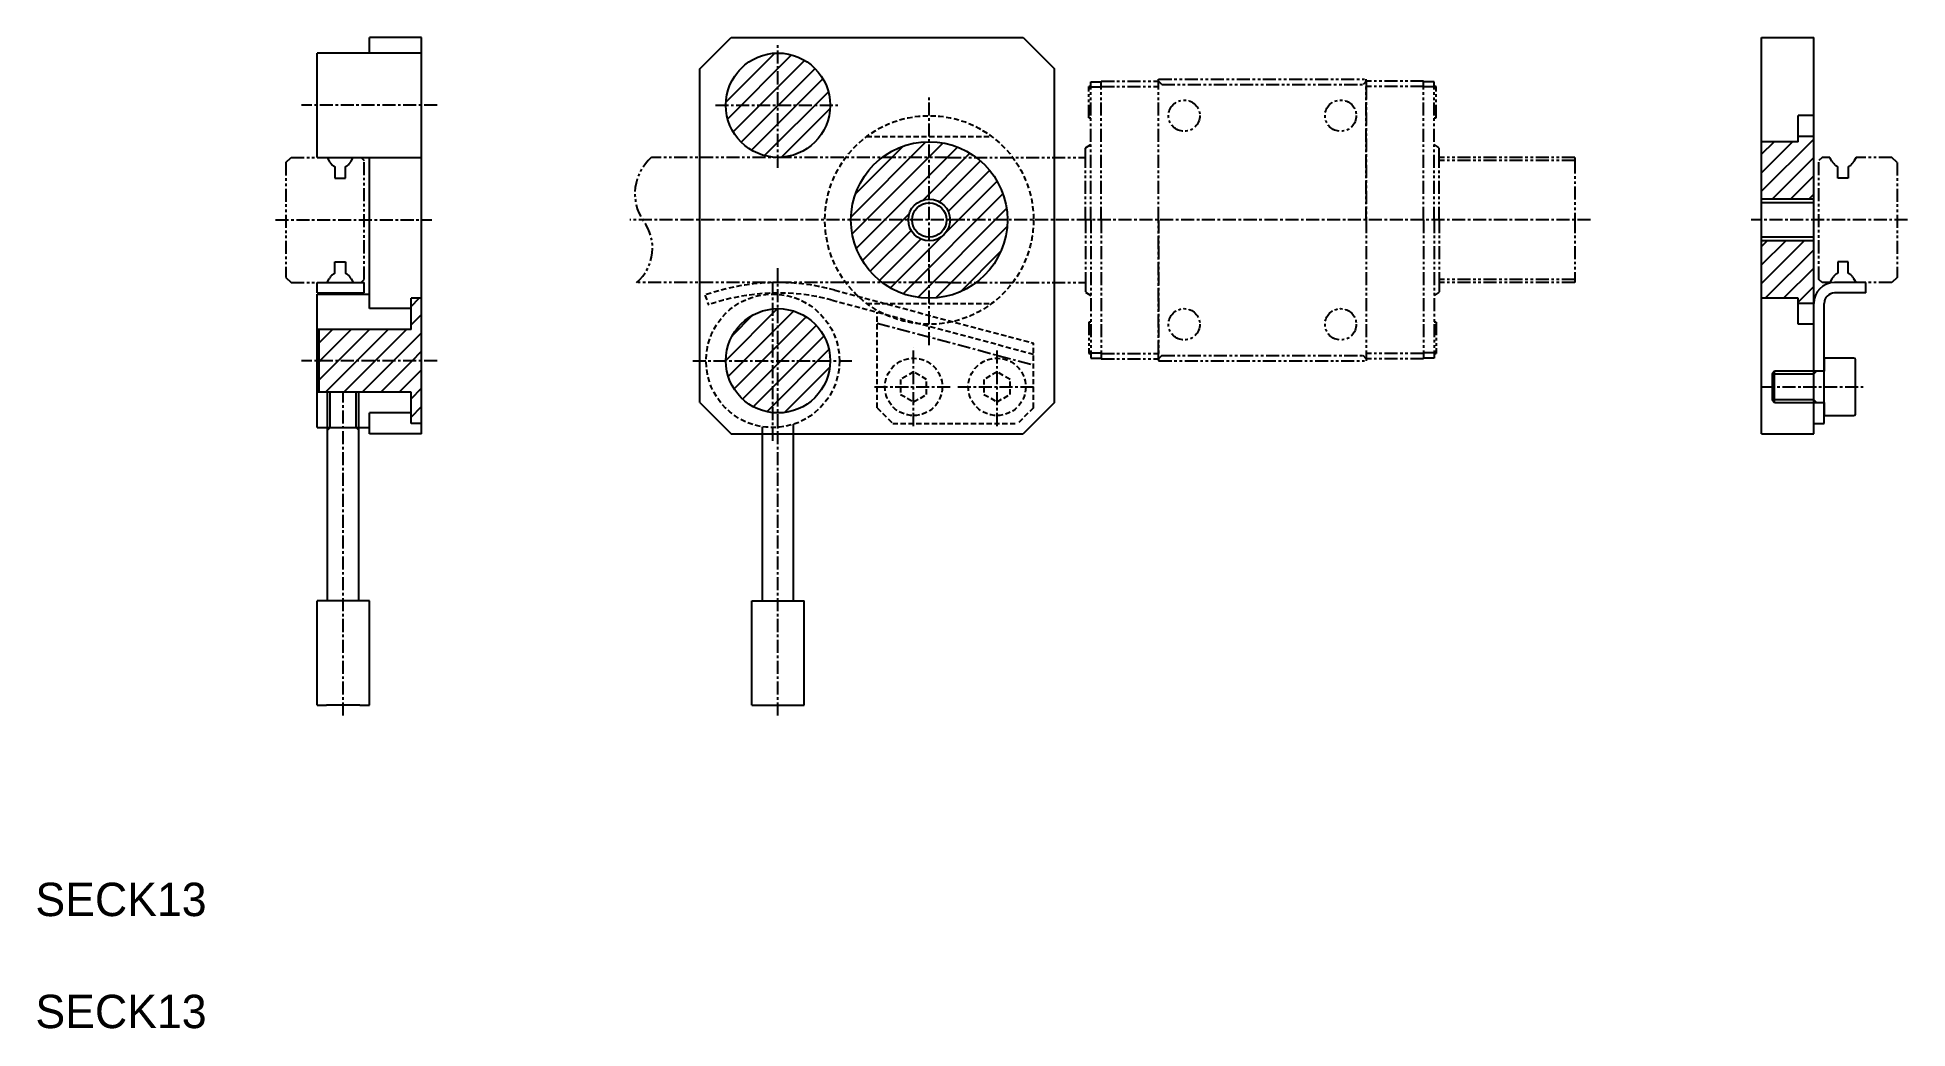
# Model space of a CAD drawing. Extents: x 57 to 236, y 70 to 165.
import ezdxf

# ---------------------------------------------------------------- set-up
doc = ezdxf.new("R2010")
doc.units = 0
for name, pattern in [('CENTER', [2, 1.25, -0.25, 0.25, -0.25]), ('DASHED', [0.75, 0.5, -0.25]), ('PHANTOM', [2.5, 1.25, -0.25, 0.25, -0.25, 0.25, -0.25])]:
    doc.linetypes.add(name, pattern=pattern)
doc.layers.get('0').update_dxf_attribs({"linetype": 'CONTINUOUS'})
doc.layers.add('CENTER', color=1, linetype='CENTER')

# ---------------------------------------------------------------- blocks, each defined once
blk = doc.blocks.new('*X2')
at = {"color": 0}
for p, q in [((123.05, 158.41), (127.75, 163.1)), ((123.22, 156.8), (129.35, 162.94)), ((123.74, 155.56), (130.59, 162.41)), ((124.28, 161.4), (124.75, 161.87)), ((124.51, 154.57), (131.59, 161.64)), ((125.51, 153.8), (132.35, 160.64)), ((126.76, 153.28), (132.87, 159.39)), ((128.37, 153.12), (133.03, 157.78)), ((123.04, 133.65), (128, 138.61)), ((123.27, 132.11), (129.54, 138.38)), ((123.68, 136.05), (125.6, 137.97)), ((123.84, 130.91), (130.74, 137.82)), ((124.64, 129.94), (131.71, 137.01)), ((125.67, 129.21), (132.44, 135.98)), ((126.96, 128.73), (132.92, 134.69)), ((128.65, 128.65), (133.01, 133.01))]:
    blk.add_line(p, q, dxfattribs=at)
blk = doc.blocks.new('*X3')
at = {"color": 0}
for p, q in [((92.86, 138.82), (93.65, 139.61)), ((84.06, 135.33), (85.34, 136.61)), ((84.11, 133.61), (87.11, 136.61)), ((85.88, 133.61), (88.88, 136.61)), ((87.65, 133.61), (90.65, 136.61)), ((89.42, 133.61), (92.42, 136.61)), ((91.18, 133.61), (93.86, 136.29)), ((92.86, 137.05), (93.86, 138.05)), ((92.95, 133.61), (93.86, 134.52)), ((84.06, 131.79), (85.88, 133.61)), ((84.06, 133.56), (84.11, 133.61)), ((84.65, 130.61), (87.65, 133.61)), ((86.42, 130.61), (89.42, 133.61)), ((88.18, 130.61), (91.18, 133.61)), ((89.95, 130.61), (92.95, 133.61)), ((91.72, 130.61), (93.86, 132.75)), ((92.86, 129.98), (93.86, 130.98)), ((92.86, 128.22), (93.86, 129.22))]:
    blk.add_line(p, q, dxfattribs=at)
blk = doc.blocks.new('*X4')
at = {"color": 0}
for p, q in [((135.05, 147.42), (142.23, 154.6)), ((135.16, 145.77), (143.88, 154.49)), ((135.47, 149.61), (140.04, 154.18)), ((135.55, 144.39), (145.26, 154.1)), ((141.95, 149.02), (146.44, 153.51)), ((143.54, 148.84), (147.46, 152.77)), ((144.14, 145.91), (149.06, 150.82)), ((144.37, 147.91), (148.34, 151.87)), ((140.04, 140.04), (149.61, 149.61)), ((136.14, 143.21), (140.63, 147.7)), ((141.46, 139.69), (149.96, 148.2)), ((136.88, 142.19), (140.81, 146.11)), ((137.78, 141.32), (141.74, 145.28)), ((138.83, 140.59), (143.74, 145.51)), ((143.17, 139.64), (150.02, 146.48)), ((145.54, 140.23), (149.42, 144.11))]:
    blk.add_line(p, q, dxfattribs=at)
blk = doc.blocks.new('*X5')
at = {"color": 0}
for p, q in [((222.35, 149.87), (227.35, 154.87)), ((222.35, 151.64), (225.32, 154.61)), ((222.35, 153.41), (223.55, 154.61)), ((223.36, 149.11), (227.35, 153.1)), ((225.12, 149.11), (227.35, 151.34)), ((226.89, 149.11), (227.35, 149.57)), ((222.35, 141.03), (226.43, 145.11)), ((222.35, 142.8), (224.66, 145.11)), ((222.35, 144.57), (222.89, 145.11)), ((222.69, 139.61), (227.35, 144.26)), ((224.46, 139.61), (227.35, 142.5)), ((225.85, 139.23), (227.35, 140.73))]:
    blk.add_line(p, q, dxfattribs=at)

msp = doc.modelspace()

# ---------------------------------------------------------------- linework, layer by layer
at = {"color": 7, "linetype": 'CONTINUOUS'}
for p, q in [((93.86, 164.61), (88.86, 164.61)), ((88.86, 163.11), (88.86, 164.61)), ((93.86, 126.61), (93.86, 164.61)), ((120.54, 161.61), (123.54, 164.61)), ((123.54, 164.61), (151.54, 164.61)), ((151.54, 164.61), (154.54, 161.61)), ((222.35, 126.61), (222.35, 164.61)), ((222.35, 164.61), (227.35, 164.61)), ((227.35, 126.61), (227.35, 164.61)), ((83.86, 153.11), (83.86, 163.11)), ((93.86, 163.11), (83.86, 163.11)), ((120.54, 129.61), (120.54, 161.61)), ((154.54, 129.61), (154.54, 161.61)), ((227.35, 157.11), (225.85, 157.11)), ((225.85, 154.61), (225.85, 157.11)), ((225.85, 154.61), (222.35, 154.61)), ((227.35, 155.11), (225.85, 155.11)), ((83.86, 153.11), (93.86, 153.11)), ((88.86, 138.61), (88.86, 153.11)), ((227.35, 148.76), (222.35, 148.76)), ((227.35, 145.46), (222.35, 145.46)), ((83.86, 141.11), (88.36, 141.11)), ((83.86, 140.11), (83.86, 141.11)), ((83.86, 140.11), (88.36, 140.11)), ((83.86, 127.21), (83.86, 140.01)), ((83.86, 140.01), (88.86, 140.01)), ((88.36, 140.11), (88.36, 141.11)), ((232.35, 141.11), (229.35, 141.11)), ((232.35, 140.11), (229.35, 140.11)), ((232.35, 140.11), (232.35, 141.11)), ((92.86, 138.61), (88.86, 138.61)), ((92.86, 136.61), (92.86, 139.61)), ((93.86, 139.61), (92.86, 139.61)), ((225.85, 139.61), (222.35, 139.61)), ((225.85, 137.11), (225.85, 139.61)), ((227.35, 139.11), (225.85, 139.11)), ((228.35, 127.61), (228.35, 139.11)), ((92.86, 136.61), (83.86, 136.61)), ((84.06, 130.61), (84.06, 136.61)), ((227.35, 137.11), (225.85, 137.11)), ((231.2, 133.86), (228.35, 133.86)), ((228.35, 133.86), (228.35, 132.61)), ((231.35, 128.51), (231.35, 133.71)), ((223.6, 132.61), (223.35, 132.36)), ((223.35, 132.36), (223.35, 129.86)), ((228.35, 132.61), (223.6, 132.61)), ((227.35, 129.61), (227.35, 132.61)), ((228.35, 129.61), (228.35, 132.61)), ((92.86, 130.61), (83.86, 130.61)), ((84.86, 127.21), (84.86, 130.61)), ((87.86, 127.21), (87.86, 130.61)), ((92.86, 127.61), (92.86, 130.61)), ((120.54, 129.61), (123.54, 126.61)), ((154.54, 129.61), (151.54, 126.61)), ((223.35, 129.86), (223.6, 129.61)), ((223.6, 129.61), (228.35, 129.61)), ((228.35, 129.61), (228.35, 128.36)), ((88.86, 126.61), (88.86, 128.61)), ((92.86, 128.61), (88.86, 128.61)), ((93.86, 127.61), (92.86, 127.61)), ((129.54, 110.61), (129.54, 127.53)), ((227.35, 127.61), (228.35, 127.61)), ((228.35, 128.36), (231.2, 128.36)), ((83.86, 127.21), (84.86, 127.21)), ((84.86, 110.61), (84.86, 127.21)), ((84.86, 127.21), (87.86, 127.21)), ((87.86, 110.61), (87.86, 127.21)), ((87.86, 127.21), (88.86, 127.21)), ((93.86, 126.61), (88.86, 126.61)), ((123.54, 126.61), (151.54, 126.61)), ((126.54, 110.61), (126.54, 127.29)), ((222.35, 126.61), (227.35, 126.61)), ((83.86, 100.61), (83.86, 110.61)), ((84.76, 110.61), (83.86, 110.61)), ((87.96, 110.61), (84.76, 110.61)), ((88.86, 110.61), (87.96, 110.61)), ((88.86, 100.61), (88.86, 110.61)), ((125.54, 100.61), (125.54, 110.61)), ((125.54, 110.61), (130.54, 110.61)), ((130.54, 100.61), (130.54, 110.61)), ((83.86, 100.61), (84.76, 100.61)), ((87.96, 100.61), (84.76, 100.61)), ((87.96, 100.61), (88.86, 100.61)), ((125.54, 100.61), (130.54, 100.61))]:
    msp.add_line(p, q, dxfattribs=at)
at = {"color": 3, "linetype": 'PHANTOM'}
for p, q in [((158.04, 159.91), (157.84, 159.91)), ((157.84, 156.91), (157.84, 159.91)), ((158.04, 160.36), (159.04, 160.36)), ((158.04, 159.86), (158.04, 160.36)), ((158.04, 147.11), (158.04, 159.86)), ((158.04, 159.86), (159.04, 159.86)), ((159.04, 160.41), (164.54, 160.41)), ((159.04, 159.91), (159.04, 160.41)), ((159.04, 147.11), (159.04, 159.91)), ((159.04, 159.91), (164.54, 159.91)), ((164.54, 160.61), (184.44, 160.61)), ((164.54, 160.41), (164.54, 160.61)), ((164.54, 159.91), (164.54, 160.41)), ((164.84, 160.11), (164.54, 160.41)), ((164.54, 147.11), (164.54, 159.91)), ((164.54, 147.11), (164.54, 159.91)), ((164.84, 160.11), (184.14, 160.11)), ((184.44, 160.41), (184.14, 160.11)), ((184.44, 160.41), (184.44, 160.61)), ((189.94, 160.41), (184.44, 160.41)), ((184.44, 160.41), (184.44, 159.91)), ((189.94, 159.91), (184.44, 159.91)), ((184.44, 159.91), (184.44, 147.11)), ((184.44, 147.11), (184.44, 159.91)), ((189.94, 159.91), (189.94, 160.41)), ((190.94, 160.36), (189.94, 160.36)), ((189.94, 147.11), (189.94, 159.91)), ((190.94, 159.86), (189.94, 159.86)), ((190.94, 159.86), (190.94, 160.36)), ((191.14, 159.91), (190.94, 159.91)), ((190.94, 147.11), (190.94, 159.86)), ((191.14, 156.91), (191.14, 159.91)), ((157.84, 156.91), (158.04, 156.91)), ((190.94, 156.91), (191.14, 156.91)), ((157.54, 154.04), (158.04, 154.34)), ((191.44, 154.04), (190.94, 154.34)), ((80.86, 152.61), (81.36, 153.11)), ((80.86, 152.61), (80.86, 141.61)), ((81.36, 153.11), (84.8, 153.11)), ((84.8, 153.11), (85.01, 152.74)), ((87.11, 152.74), (87.32, 153.11)), ((87.32, 153.11), (88.06, 153.11)), ((88.06, 153.11), (88.36, 152.81)), ((88.36, 141.41), (88.36, 152.81)), ((144.34, 153.11), (115.93, 153.11)), ((144.34, 153.11), (157.54, 153.11)), ((157.54, 152.74), (157.54, 154.04)), ((157.54, 147.11), (157.54, 152.74)), ((191.44, 152.74), (191.44, 154.04)), ((204.44, 153.11), (191.44, 153.11)), ((204.44, 152.81), (191.44, 152.81)), ((191.44, 147.11), (191.44, 152.74)), ((204.44, 153.11), (204.44, 152.81)), ((204.44, 152.81), (204.44, 147.11)), ((228.15, 153.11), (227.85, 152.81)), ((227.85, 141.41), (227.85, 152.81)), ((228.88, 153.11), (228.15, 153.11)), ((229.1, 152.74), (228.88, 153.11)), ((231.41, 153.11), (231.2, 152.74)), ((234.85, 153.11), (231.41, 153.11)), ((235.35, 152.61), (234.85, 153.11)), ((235.35, 152.61), (235.35, 141.61)), ((85.56, 152.22), (85.56, 151.11)), ((85.56, 151.11), (86.56, 151.11)), ((86.56, 151.11), (86.56, 152.22)), ((229.65, 151.11), (229.65, 152.22)), ((230.65, 151.11), (229.65, 151.11)), ((230.65, 152.22), (230.65, 151.11)), ((157.54, 147.11), (157.54, 141.48)), ((158.04, 147.11), (158.04, 134.36)), ((159.04, 147.11), (159.04, 134.31)), ((164.54, 134.31), (164.54, 147.11)), ((164.54, 147.11), (164.54, 134.31)), ((184.44, 147.11), (184.44, 134.31)), ((184.44, 147.11), (184.44, 134.31)), ((189.94, 147.11), (189.94, 134.31)), ((190.94, 147.11), (190.94, 134.36)), ((191.44, 147.11), (191.44, 141.48)), ((204.44, 147.11), (204.44, 141.41)), ((85.56, 142), (85.56, 143.11)), ((85.56, 143.11), (86.56, 143.11)), ((86.56, 143.11), (86.56, 142)), ((230.65, 143.11), (229.65, 143.11)), ((229.65, 143.11), (229.65, 142)), ((230.65, 142), (230.65, 143.11)), ((80.86, 141.61), (81.36, 141.11)), ((81.36, 141.11), (84.8, 141.11)), ((84.8, 141.11), (85.01, 141.48)), ((87.11, 141.48), (87.32, 141.11)), ((87.32, 141.11), (88.06, 141.11)), ((88.06, 141.11), (88.36, 141.41)), ((144.34, 141.11), (114.49, 141.11)), ((144.34, 141.11), (157.54, 141.11)), ((157.54, 141.48), (157.54, 140.18)), ((157.54, 140.18), (158.04, 139.88)), ((191.44, 140.18), (190.94, 139.88)), ((191.44, 141.48), (191.44, 140.18)), ((204.44, 141.41), (191.44, 141.41)), ((204.44, 141.11), (191.44, 141.11)), ((204.44, 141.41), (204.44, 141.11)), ((228.15, 141.11), (227.85, 141.41)), ((228.88, 141.11), (228.15, 141.11)), ((229.1, 141.48), (228.88, 141.11)), ((231.41, 141.11), (231.2, 141.48)), ((234.85, 141.11), (231.41, 141.11)), ((235.35, 141.61), (234.85, 141.11)), ((158.04, 137.31), (157.84, 137.31)), ((157.84, 137.31), (157.84, 134.31)), ((191.14, 137.31), (190.94, 137.31)), ((191.14, 137.31), (191.14, 134.31)), ((157.84, 134.31), (158.04, 134.31)), ((158.04, 134.36), (159.04, 134.36)), ((158.04, 134.36), (158.04, 133.86)), ((158.04, 133.86), (159.04, 133.86)), ((159.04, 134.31), (164.54, 134.31)), ((159.04, 134.31), (159.04, 133.81)), ((159.04, 133.81), (164.54, 133.81)), ((164.54, 133.81), (164.54, 134.31)), ((164.84, 134.11), (164.54, 133.81)), ((164.54, 133.81), (164.54, 133.61)), ((164.54, 133.61), (184.44, 133.61)), ((164.84, 134.11), (184.14, 134.11)), ((184.44, 133.81), (184.14, 134.11)), ((189.94, 134.31), (184.44, 134.31)), ((184.44, 134.31), (184.44, 133.81)), ((189.94, 133.81), (184.44, 133.81)), ((184.44, 133.81), (184.44, 133.61)), ((190.94, 134.36), (189.94, 134.36)), ((189.94, 134.31), (189.94, 133.81)), ((190.94, 133.86), (189.94, 133.86)), ((190.94, 134.36), (190.94, 133.86)), ((190.94, 134.31), (191.14, 134.31))]:
    msp.add_line(p, q, dxfattribs=at)
at = {"color": 3, "linetype": 'DASHED'}
for p, q in [((136.54, 155.11), (148.54, 155.11)), ((121.04, 139.91), (121.38, 138.97)), ((133.48, 140.39), (152.54, 135.29)), ((133.22, 139.43), (152.54, 134.25)), ((136.54, 139.11), (148.54, 139.11)), ((137.54, 129.11), (137.54, 138.27)), ((152.54, 129.11), (152.54, 135.29)), ((141.04, 132.55), (139.79, 131.83)), ((139.79, 131.83), (139.79, 130.39)), ((142.29, 131.83), (141.04, 132.55)), ((142.29, 130.39), (142.29, 131.83)), ((149.04, 132.55), (147.79, 131.83)), ((147.79, 131.83), (147.79, 130.39)), ((150.29, 131.83), (149.04, 132.55)), ((150.29, 130.39), (150.29, 131.83)), ((137.54, 129.11), (139.04, 127.61)), ((139.79, 130.39), (141.04, 129.67)), ((141.04, 129.67), (142.29, 130.39)), ((147.79, 130.39), (149.04, 129.67)), ((149.04, 129.67), (150.29, 130.39)), ((152.54, 129.11), (151.04, 127.61)), ((139.04, 127.61), (151.04, 127.61))]:
    msp.add_line(p, q, dxfattribs=at)
at = {"color": 3}
for p, q in [((227.35, 149.11), (222.35, 149.11)), ((227.35, 145.11), (222.35, 145.11)), ((223.35, 132.36), (227.35, 132.36)), ((223.6, 129.61), (223.6, 132.61)), ((227.6, 132.61), (227.35, 132.36)), ((85.11, 127.21), (85.11, 130.61)), ((87.61, 127.21), (87.61, 130.61)), ((227.35, 129.86), (223.35, 129.86)), ((227.6, 129.61), (227.35, 129.86)), ((84.86, 126.96), (85.11, 127.21)), ((87.61, 127.21), (87.86, 126.96))]:
    msp.add_line(p, q, dxfattribs=at)
at = {"color": 7, "linetype": 'CONTINUOUS'}
for centre, radius in [((128.04, 158.11), 5), ((142.54, 147.11), 7.5), ((142.54, 147.11), 1.65), ((128.04, 133.61), 5)]:
    msp.add_circle(centre, radius, dxfattribs=at)
at = {"color": 3, "linetype": 'PHANTOM'}
for centre in [(166.99, 157.11), (181.99, 157.11), (166.99, 137.11), (181.99, 137.11)]:
    msp.add_circle(centre, 1.5, dxfattribs=at)
at = {"color": 3, "linetype": 'DASHED'}
for centre, radius in [((142.54, 147.11), 10), ((127.54, 133.61), 6.4), ((141.04, 131.11), 2.75), ((149.04, 131.11), 2.75)]:
    msp.add_circle(centre, radius, dxfattribs=at)
at = {"color": 3}
msp.add_circle((142.54, 147.11), 2, dxfattribs=at)
at = {"color": 3, "linetype": 'PHANTOM'}
for centre, radius, start, end in [((86.15, 153.4), 1.32, 210, 243.402), ((85.97, 153.4), 1.32, 296.598, 330), ((118.91, 149.63), 4.59, 130.564, 214.3527), ((230.24, 153.4), 1.32, 210, 243.402), ((230.06, 153.4), 1.32, 296.598, 330), ((111.68, 144.41), 4.33, 310.4205, 37.4004), ((86.15, 140.82), 1.32, 116.598, 150), ((85.97, 140.82), 1.32, 30, 63.402), ((230.24, 140.82), 1.32, 116.598, 150), ((230.06, 140.82), 1.32, 30, 63.402)]:
    msp.add_arc(centre, radius, start, end, dxfattribs=at)
at = {"color": 3, "linetype": 'DASHED'}
for radius in [21, 20]:
    msp.add_arc((128.04, 120.11), radius, 75, 109.4712, dxfattribs=at)
at = {"color": 7, "linetype": 'CONTINUOUS'}
for centre, radius, start, end in [((229.35, 139.11), 2, 90, 180), ((229.35, 139.11), 1, 90, 180), ((231.2, 133.71), 0.15, 360, 90), ((231.2, 128.51), 0.15, 270, 0)]:
    msp.add_arc(centre, radius, start, end, dxfattribs=at)
at = {"layer": 'CENTER', "color": 1, "linetype": 'CENTER'}
for p, q in [((128.04, 152.11), (128.04, 164.11)), ((95.36, 158.11), (82.36, 158.11)), ((122.04, 158.11), (134.04, 158.11)), ((142.54, 135.11), (142.54, 159.11)), ((79.86, 147.11), (94.86, 147.11)), ((205.94, 147.11), (113.82, 147.11)), ((236.35, 147.11), (221.35, 147.11)), ((128.04, 127.23), (128.04, 142.61)), ((127.54, 125.93), (127.54, 141.29)), ((137.54, 137.23), (152.54, 133.22)), ((141.04, 127.36), (141.04, 134.86)), ((149.04, 127.36), (149.04, 134.86)), ((95.36, 133.61), (82.36, 133.61)), ((119.86, 133.61), (135.22, 133.61)), ((137.29, 131.11), (144.79, 131.11)), ((145.29, 131.11), (152.79, 131.11)), ((222.35, 131.11), (232.35, 131.11)), ((86.36, 99.61), (86.36, 130.61)), ((128.04, 99.61), (128.04, 127.54))]:
    msp.add_line(p, q, dxfattribs=at)

# ---------------------------------------------------------------- block references
at = {"color": 3, "linetype": 'CONTINUOUS'}
for name in ['*X2', '*X4', '*X5', '*X3']:
    msp.add_blockref(name, (0, 0), dxfattribs=at)

# ---------------------------------------------------------------- texts
at = {"color": 7, "linetype": 'CONTINUOUS'}
for p in [(56.84, 80.38), (56.84, 69.64)]:
    msp.add_text('SECK13', height=3.2, dxfattribs=at).set_placement(p)

doc.saveas('drawing.dxf')
